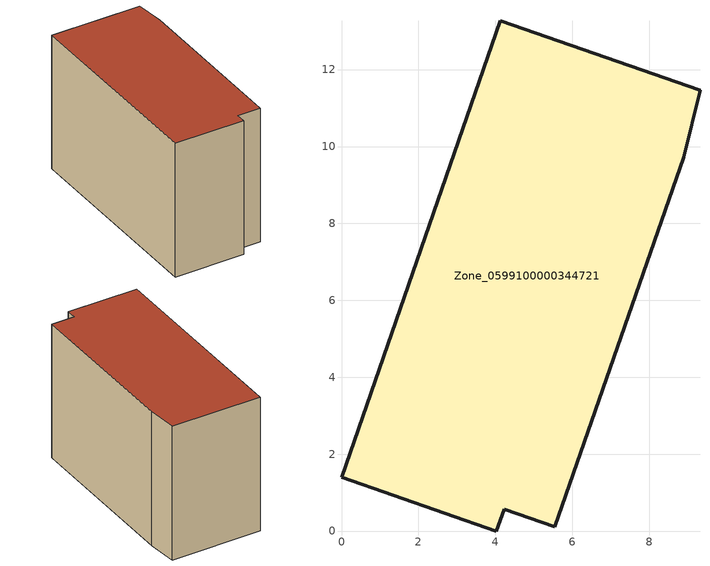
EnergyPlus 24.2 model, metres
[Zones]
Zone_0599100000344721
 floor ground (C_G): 4.23,0.57 4.03,0 0,1.4 4.12,13.27 9.32,11.46 8.89,9.73 5.55,0.11 z0
 wall outside (C_F): 4.12,13.27 0,1.4 4.03,0 4.23,0.57 5.55,0.11 8.89,9.73 9.32,11.46 4.12,13.27 z0:8.45
 roof outside (C_R): 8.89,9.73 9.32,11.46 4.12,13.27 0,1.4 4.03,0 4.23,0.57 5.55,0.11 z8.45
[BUILDING]
Pand.0599100000344721: North Axis=0; Terrain=City; Loads Convergence Tolerance Value=0.04; Temperature Convergence Tolerance Value=0.4; Solar Distribution=FullExterior; Maximum Number of Warmup Days=25; Minimum Number of Warmup Days=1
[Site:Location]
Rotterdam.The.Hague.AP_ZH_NLD Design_Conditions: Latitude=51.96; Longitude=4.45; Time Zone=1; Elevation=-4.5
[SITE:GROUNDTEMPERATURE:BUILDINGSURFACE]
18, 18, 18, 18, 18, 18, 18, 18, 18, 18, 18, 18
[MATERIAL] Thermal Absorptance=0.9; Solar Absorptance=0.7; Visible Absorptance=0.7
Name | Roughness | Thickness | Conductivity | Density | Specific Heat
G.TC.1992-2005 | MediumSmooth | 0.15 | 0.06 | 540 | 1210
F.TC.1992-2005 | Rough | 0.3 | 0.12 | 1920 | 840
R.TC.1992-2005 | MediumRough | 0.2 | 0.08 | 1500 | 1000
[CONSTRUCTION]
C_G: G.TC.1992-2005
C_F: F.TC.1992-2005
C_R: R.TC.1992-2005
[ZONE]
Zone_0599100000344721: Type=1; Multiplier=1; Ceiling Height=Autocalculate; Volume=Autocalculate; Floor Area=autocalculate; Part of Total Floor Area=Yes
[ZONEINFILTRATION:DESIGNFLOWRATE]
Infil_Zone_0599100000344721: Zone or ZoneList or Space or SpaceList=Zone_0599100000344721; Schedule=AlwaysOn; Design Flow Rate Calculation Method=Flow/Area; Flow Rate per Floor Area=0.0015; Constant Term Coefficient=1; Temperature Term Coefficient=0; Velocity Term Coefficient=0; Velocity Squared Term Coefficient=0
[HVACTEMPLATE:ZONE:IDEALLOADSAIRSYSTEM]
Zone_0599100000344721: Maximum Heating Supply Air Temperature=50; Minimum Cooling Supply Air Temperature=13; Maximum Heating Supply Air Humidity Ratio=0.0156; Minimum Cooling Supply Air Humidity Ratio=0.0077; Heating Limit=NoLimit; Cooling Limit=NoLimit; Dehumidification Control Type=ConstantSensibleHeatRatio; Cooling Sensible Heat Ratio=0.7; Dehumidification Setpoint=60; Humidification Control Type=None; Humidification Setpoint=30; Outdoor Air Method=None; Outdoor Air Flow Rate per Person=0.00944; Outdoor Air Flow Rate per Zone Floor Area=0; Outdoor Air Flow Rate per Zone=0; Demand Controlled Ventilation Type=None; Outdoor Air Economizer Type=NoEconomizer; Heat Recovery Type=None; Sensible Heat Recovery Effectiveness=0.7; Latent Heat Recovery Effectiveness=0.65
[ZONECONTROL:THERMOSTAT]
ThermostatControl_Zone_0599100000344721: Zone or ZoneList=Zone_0599100000344721; Control Type Schedule=DualSetpointControlType; Control 1=Thermostat_Zone_0599100000344721; Temperature Difference Between Cutout And Setpoint=0
[THERMOSTATSETPOINT:DUALSETPOINT]
Thermostat_Zone_0599100000344721: Heating Setpoint Temperature Schedule=HeatingSetpoint_Zone_0599100000344721; Cooling Setpoint Temperature Schedule=CoolingSetpoint_Zone_0599100000344721
[SCHEDULE:COMPACT]
HeatingSetpoint_Zone_0599100000344721: Through: 12/31, For: AllDays, Until: 24:00, 21
CoolingSetpoint_Zone_0599100000344721: Through: 12/31, For: AllDays, Until: 24:00, 24
DualSetpointControlType: Through: 12/31, For: AllDays, Until: 24:00, 4
AlwaysOn: Through: 12/31, For: AllDays, Until: 24:00, 1
